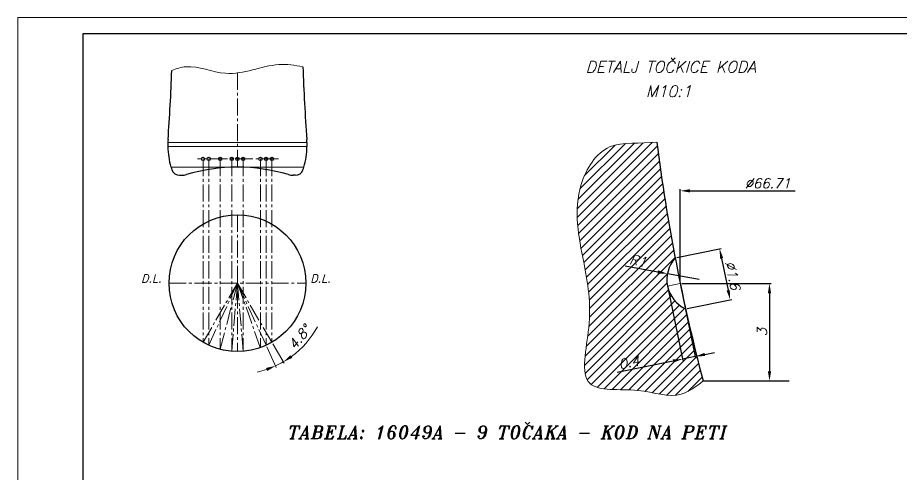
# Model space of a CAD drawing. Extents: x 62 to 484, y 19 to 439.
# Drawn here: x 62.2 to 334, y 298.5 to 439 of the extents above; entities that cross this region are included whole.
import ezdxf

# ---------------------------------------------------------------- set-up
doc = ezdxf.new("R2010")
doc.units = 0
doc.header["$LTSCALE"] = 7
doc.header["$MEASUREMENT"] = 0
doc.linetypes.add('CENTER2', pattern=[1.125, 0.75, -0.125, 0.125, -0.125])
doc.layers.get('0').update_dxf_attribs({"linetype": 'CONTINUOUS', "lineweight": 15})
for name, color, linetype, lineweight in [('1', 1, 'CENTER2', 15), ('3', 3, 'CONTINUOUS', 30), ('8', 253, 'CONTINUOUS', 15)]:
    doc.layers.add(name, color=color, linetype=linetype, lineweight=lineweight)
doc.styles.add('NEW', font='italict.shx', dxfattribs={"height": 3})
doc.dimstyles.get("Standard").update_dxf_attribs({"dimtxt": 3, "dimasz": 3, "dimexe": 0.5, "dimexo": 0.5, "dimgap": 0.8, "dimtad": 1, "dimdsep": 46, "dimtxsty": 'NEW', "dimcen": 0.09, "dimazin": 2, "dimtfac": 1, "dimtmove": 0, "dimatfit": 3, "dimfxl": 1, "dimtolj": 1, "dimtzin": 0, "dimarcsym": 0})

# ---------------------------------------------------------------- blocks, each defined once
blk = doc.blocks.new('*D4')
at = {"color": 0, "lineweight": -2, "transparency": 16777216}
for p, q in [((266.4770127584957, 357.1938067066949), (293.9080576062656, 357.1938067066949)), ((293.4080576062656, 354.1938067066949), (293.4080576062656, 330.1938067066753))]:
    blk.add_line(p, q, dxfattribs=at)
at = {"color": 0, "transparency": 16777216}
for points in [[(292.9080576062656, 354.1938067066949), (293.9080576062656, 354.1938067066949), (293.4080576062656, 357.1938067066949)], [(292.9080576062656, 330.1938067066753), (293.9080576062656, 330.1938067066753), (293.4080576062656, 327.1938067066753)]]:
    blk.add_solid(points, dxfattribs=at)
at = {"color": 0, "transparency": 16777216, "insert": (291.1080576062655, 342.1938067066851), "char_height": 3, "attachment_point": 5, "rotation": 90, "style": 'NEW'}
blk.add_mtext('\\A1;3', dxfattribs=at)
blk = doc.blocks.new('*D5')
at = {"color": 0, "lineweight": -2, "transparency": 16777216}
for p, q in [((264.9078370144022, 365.1413220086989), (278.5725222293661, 367.9559007002328)), ((278.6880215533627, 364.9167133242791), (280.7053384743198, 355.1227072847191)), ((268.135591768851, 349.4706808561468), (281.800276983815, 352.2852595476807))]:
    blk.add_line(p, q, dxfattribs=at)
at = {"color": 0, "transparency": 16777216}
for points in [[(279.177741146112, 365.0175831437368), (278.1983019606133, 364.8158435048215), (278.0828026366168, 367.8550308807751)], [(281.1950580670691, 355.2235771041768), (280.2156188815704, 355.0218374652615), (281.3105573910656, 352.184389728223)]]:
    blk.add_solid(points, dxfattribs=at)
at = {"color": 0, "transparency": 16777216, "insert": (282.1139642956486, 359.6847094665106), "char_height": 3, "attachment_point": 5, "rotation": 281.63870684492133, "style": 'NEW'}
blk.add_mtext('\\A1;%%c1.6', dxfattribs=at)
blk = doc.blocks.new('*D6')
at = {"color": 0, "lineweight": -2, "transparency": 16777216}
for p, q in [((266.0778825779532, 356.7040871139455), (270.7015674869508, 334.2562518465687)), ((262.1601258359586, 355.8971285582843), (266.7838107449562, 333.4492932909075)), ((270.6006976674932, 334.7459714393181), (266.6829409254986, 333.9390128836568)), ((273.5390152239892, 335.351190356064), (276.4773327804853, 335.95640927281)), ((263.7446233690026, 333.3337939669109), (246.6205087066737, 329.8066605216997))]:
    blk.add_line(p, q, dxfattribs=at)
at = {"color": 0, "transparency": 16777216}
for points in [[(273.4381454045316, 335.8409099488134), (273.6398850434468, 334.8614707633147), (270.6006976674932, 334.7459714393181)], [(263.6437535495449, 333.8235135596602), (263.8454931884602, 332.8440743741616), (266.6829409254986, 333.9390128836568)]]:
    blk.add_solid(points, dxfattribs=at)
at = {"color": 0, "transparency": 16777216, "insert": (250.2281761511701, 332.8980311472661), "char_height": 3, "attachment_point": 5, "rotation": 11.638706844923266, "style": 'NEW'}
blk.add_mtext('\\A1;0.4', dxfattribs=at)
blk = doc.blocks.new('*D7')
at = {"color": 0, "lineweight": -2, "transparency": 16777216}
for p, q in [((265.9770127584957, 357.6938067066949), (265.9770127584957, 386.1876415269573)), ((268.9770127584957, 385.6876415269573), (301.2825293581017, 385.6876415269573))]:
    blk.add_line(p, q, dxfattribs=at)
at = {"color": 0, "transparency": 16777216}
blk.add_solid([(268.9770127584957, 386.1876415269573), (268.9770127584957, 385.1876415269573), (265.9770127584957, 385.6876415269573)], dxfattribs=at)
at = {"color": 0, "transparency": 16777216, "insert": (292.8396722152446, 387.9876415269574), "char_height": 3, "attachment_point": 5, "style": 'NEW'}
blk.add_mtext('\\A1;%%c66.71', dxfattribs=at)
blk = doc.blocks.new('*D9')
at = {"color": 0, "lineweight": -2, "transparency": 16777216}
for p, q in [((249.0699578772956, 362.5918541422465), (259.0713230907972, 360.7396519260093)), ((271.7723162242814, 358.3874922829942), (262.0211639543299, 360.1933563285236))]:
    blk.add_line(p, q, dxfattribs=at)
at = {"color": 0, "transparency": 16777216}
blk.add_solid([(259.1623723570448, 361.2312920699314), (258.9802738245496, 360.2480117820872), (262.0211639543299, 360.1933563285236)], dxfattribs=at)
at = {"color": 0, "transparency": 16777216, "insert": (253.014546677019, 364.2004454949126), "char_height": 3, "attachment_point": 5, "rotation": 349.50798269011585, "style": 'NEW'}
blk.add_mtext('\\A1;R1', dxfattribs=at)

msp = doc.modelspace()

# ---------------------------------------------------------------- hatches: boundary and pattern name
at = {"layer": '8'}
h = msp.add_hatch(dxfattribs=at)
h.set_pattern_fill('ANSI31', color=256, scale=15)
h.set_pattern_definition([(45, (0, 0), (-1.325825214724776, 1.325825214724777), [])])
edge = h.paths.add_edge_path()
edge.add_spline(control_points=[(258.7567272958457, 400.7068052710634), (253.5033131032359, 399.99277904702), (243.0215925260285, 402.0100585456281), (231.9682016510353, 384.5652087160619), (236.2688080650764, 364.4214170250974), (239.5399460585625, 346.1198195717973), (233.3623957806373, 322.7614238931322), (253.1436639096275, 325.7023997144231), (264.8537768228518, 320.9735578148561), (270.8083750201768, 325.5167171155067), (273.0064917921418, 327.1938067066995)], knot_values=[0, 0, 0, 0, 14.13811312532114, 28.58089902890261, 52.51772752884072, 72.7526039109966, 89.84464315514873, 104.7904599763944, 118.1840784537517, 126.0213959002395, 126.0213959002395, 126.0213959002395, 126.0213959002395], degree=3, periodic=0)
edge.add_arc((824.2981584588083, 472.193806706694), 570.0416666666656, 192.4428059565346, 194.7361021432438, ccw=False)
edge.add_arc((271.772316224288, 358.3874922829911), 9.916961003387915, 137.865999767562, 245.4114139222819, ccw=False)
edge.add_arc((824.2981584588085, 472.1938067066927), 570.0416666666656, 187.2042384515389, 190.8346077333084, ccw=False)
h.paths.add_polyline_path([(246.6593936840028, 329.8657194629204), (254.7047869934563, 331.5228664968677), (253.7969586183374, 335.9303428316117), (245.7515653088839, 334.2731957976644)], flags=24)
h.paths.add_polyline_path([(249.1282268183126, 362.631913230014), (256.081423139497, 361.344216464512), (256.9008665357255, 365.7689777598112), (249.9476702145411, 367.0566745253131)], flags=24)

# ---------------------------------------------------------------- linework, layer by layer
for p, q in [((62.21581011634623, 438.9575609409422), (62.21581011634623, 18.95756094094224)), ((359.2158101163462, 438.9575609409422), (62.21581011634623, 438.9575609409422)), ((265.9770127584957, 357.1938067066949), (262.0592560165005, 356.3868481510335)), ((138.8248625163326, 337.7226972132978), (141.7519718521362, 331.3825265980935)), ((140.6307786839972, 338.6623961488829), (144.1433098869615, 332.6268467089519))]:
    msp.add_line(p, q)
for start, end in [(306.3345162219272, 331.4694631027224), (294.7816719430294, 300.1982807166778), (282.5092009325306, 288.64543643778)]:
    msp.add_arc((129.7952816780092, 357.2809290833873), 28.02524655827423, start, end)
for points, knots in [([(109.6098479077642, 422.657942061469), (111.0417428010444, 423.2857466876626), (116.3290986353855, 424.9137089886081), (127.6343959618245, 419.4403005986457), (139.5985684356346, 425.369694488966), (147.4738073537125, 424.3749359608565), (149.940314835648, 423.8006376864935)], [8.983172859077092, 8.983172859077092, 8.983172859077092, 8.983172859077092, 16.39338327201558, 36.00412539220769, 62.32618214977148, 74.34488790985651, 74.34488790985651, 74.34488790985651, 74.34488790985651]), ([(273.0064917921418, 327.1938067066995), (270.8083750201768, 325.5167171155067), (264.8537768228518, 320.9735578148561), (253.1436639096275, 325.7023997144231), (233.3623957806373, 322.7614238931322), (239.5399460585625, 346.1198195717973), (236.2688080650764, 364.4214170250974), (231.9682016510353, 384.5652087160619), (243.0215925260285, 402.0100585456281), (253.5033131032359, 399.99277904702), (258.7567272958457, 400.7068052710634)], [0, 0, 0, 0, 7.837317446487817, 21.23093592384505, 36.17675274509076, 53.2687919892429, 73.50366837139877, 97.44049687133689, 111.8832827749184, 126.0213959002395, 126.0213959002395, 126.0213959002395, 126.0213959002395])]:
    msp.add_open_spline(points, degree=3, knots=knots)
for points in [[(146.6744667483466, 334.2865247335334), (146.1259341900992, 335.1226539296165), (143.8918128809735, 333.0589916568329)], [(138.5702725112038, 331.1911052982753), (138.9402390586085, 330.2620602219731), (141.5423910138128, 331.8364824023384)]]:
    msp.add_solid(points)
at = {"layer": '1'}
for p, q in [((129.7952816780092, 421.9732320793733), (129.7952816780092, 392.9779491953468)), ((142.4448768391312, 395.4979491953468), (117.5099054597768, 395.4979491953467)), ((119.2112816780093, 395.4979491953468), (119.2112816780093, 339.0945410967639)), ((120.9752816780093, 395.4979491953468), (120.9752816780093, 338.1766530175428)), ((124.5032816780093, 395.4979491953468), (124.5032816780093, 336.9152594405791)), ((128.0312816780093, 395.4979491953468), (128.0312816780093, 336.312999571869)), ((131.5592816780092, 395.4979491953468), (131.5592816780092, 336.312999571869)), ((136.8512816780092, 395.4979491953468), (136.8512816780092, 337.4572405265117)), ((138.6152816780092, 395.4979491953468), (138.6152816780092, 338.1766530175428)), ((140.3792816780092, 395.4979491953468), (140.3792816780092, 339.0945410967639)), ((129.7952816780093, 378.3229290833873), (129.7952816780093, 336.2389290833873)), ((108.7532816780093, 357.2809290833873), (150.8372816780093, 357.2809290833873)), ((129.7952816780093, 357.2809290833873), (119.2112816780093, 339.0945410967639)), ((129.7952816780093, 357.2809290833873), (120.9752816780093, 338.1766530175428)), ((129.7952816780093, 357.2809290833873), (124.5032816780093, 336.9152594405791)), ((129.7952816780093, 357.2809290833873), (128.0312816780093, 336.312999571869)), ((129.7952816780093, 357.2809290833873), (140.3792816780092, 339.0945410967639)), ((129.7952816780093, 357.2809290833873), (138.6152816780092, 338.1766530175428)), ((129.7952816780093, 357.2809290833873), (136.8512816780092, 337.4572405265117)), ((129.7952816780093, 357.2809290833873), (131.5592816780092, 336.312999571869))]:
    msp.add_line(p, q, dxfattribs=at)
at = {"layer": '3'}
for p, q in [((82.21581011634623, 433.9575609409422), (82.21581011634623, 23.95756094094224)), ((354.2158101163462, 433.9575609409422), (82.21581011634623, 433.9575609409423)), ((108.4225316780092, 400.5379491953468), (108.4225316780092, 399.2779491953468)), ((151.1680316780092, 400.5379491953468), (151.1680316780092, 399.2779491953468)), ((109.3738316780092, 392.9779491953468), (109.3423316780092, 392.9779491953468)), ((150.2167316780091, 392.9779491953468), (150.2482316780091, 392.9779491953468)), ((112.0187091189695, 390.4579491953468), (112.6487091189695, 390.4579491953468)), ((147.5718542370489, 390.4579491953468), (146.9418542370489, 390.4579491953468)), ((273.0064917921462, 327.1938067066753), (299.4157690260331, 327.1938067066753))]:
    msp.add_line(p, q, dxfattribs=at)
for centre, radius in [((119.2112816780093, 395.4979491953468), 0.504), ((120.9752816780093, 395.4979491953468), 0.504), ((124.5032816780093, 395.4979491953468), 0.504), ((128.0312816780093, 395.4979491953468), 0.504), ((129.7952816780092, 395.4979491953468), 0.504), ((131.5592816780092, 395.4979491953468), 0.504), ((136.8512816780092, 395.4979491953468), 0.504), ((138.6152816780092, 395.4979491953468), 0.504), ((140.3792816780092, 395.4979491953468), 0.504), ((129.7952816780093, 357.2809290833873), 21.042)]:
    msp.add_circle(centre, radius, dxfattribs=at)
for centre, radius, start, end in [((-478.0759683219914, 444.0079491953468), 588.0735000000006, 355.8499472771654, 357.9194196265516), ((737.6665316780097, 444.0079491953468), 588.0735000000006, 181.9691783899499, 184.1500527228346), ((121.0225316780092, 400.5379491953468), 12.6, 175.8499472771654, 180), ((138.5680316780091, 400.5379491953468), 12.6, 0, 4.150052722834614), ((824.2981584588083, 472.1938067066949), 570.0416666666656, 187.2042384515391, 194.7361021432443), ((130.4577741437621, 399.2779491953468), 22.03524246575289, 180, 196.6129903693611), ((129.1327892122563, 399.2779491953468), 22.03524246575289, 343.3870096306389, 0), ((130.5046740653822, 399.2779491953468), 22.05, 196.6015495990199, 198.8190633689874), ((112.0187091189695, 392.9779491953468), 2.52, 198.8190633689874, 270), ((129.7952816780092, 338.423633615503), 54.55431557984375, 90, 106.7216013309149), ((129.7952816780092, 338.423633615503), 54.55431557984375, 73.27839866908508, 90), ((147.5718542370489, 392.9779491953468), 2.52, 270, 341.1809366310125), ((129.0858892906361, 399.2779491953468), 22.05, 341.1809366310125, 343.3984504009802), ((112.6487091189695, 395.4979491953468), 5.04, 270, 286.7216013309149), ((146.9418542370489, 395.4979491953468), 5.04, 253.2783986690851, 270), ((271.7723162242814, 358.3874922829941), 9.916961003387907, 137.8659997675176, 245.4114139223269)]:
    msp.add_arc(centre, radius, start, end, dxfattribs=at)
at = {"layer": '8'}
for p, q in [((129.7952816780092, 400.5379491953468), (108.4225316780092, 400.5379491953468)), ((129.7952816780092, 400.5379491953468), (151.1680316780092, 400.5379491953468)), ((129.7952816780092, 399.2779491953468), (108.4225316780092, 399.2779491953468)), ((129.7952816780092, 399.2779491953468), (151.1680316780092, 399.2779491953468)), ((109.3738316780092, 392.9779491953468), (129.7952816780093, 392.9779491953468)), ((150.2167316780094, 392.9779491953468), (129.7952816780093, 392.9779491953468))]:
    msp.add_line(p, q, dxfattribs=at)

# ---------------------------------------------------------------- texts
at = {"style": 'NEW'}
for s, height, p in [('DETALJ TOČKICE KODA', 3.5, (236.8908158530649, 422.0634066300224)), ('M10:1', 3.5, (255.4234094680255, 414.5612357711209)), ('D.L.', 2.52, (100.1861463619937, 357.447878430089)), ('D.L.', 2.52, (152.203662303054, 357.447878430089)), ('TABELA: 16049A - 9 TOČAKA - KOD NA PETI', 4, (145.189532527525, 309.3983034720532))]:
    msp.add_text(s, height=height, dxfattribs=at).set_placement(p)
msp.add_text('4.8°', height=3, rotation=50.09213255709094, dxfattribs=at).set_placement((147.455550466641, 336.578350075761))

# ---------------------------------------------------------------- dimensions: what is measured, and where the dimension line sits
dim = msp.add_linear_dim(base=(321.8591389695595, 385.6876415269573), p1=(265.9770127584957, 357.1938067066949), p2=(321.8591389695595, 377.1938067066753), text='%%c66.71', dimstyle='Standard', override={"dimpost": '%%c4<>', "dimse2": 1, "dimsd2": 1})
dim.commit()
dim.dimension.update_dxf_attribs({"geometry": '*D7', "text_midpoint": (292.8396722152446, 385.6876415269573), "dimtype": 160})
dim = msp.add_linear_dim(base=(281.3105573910656, 352.184389728223), p1=(264.4181174216529, 365.0404521892414), p2=(267.6458721761017, 349.3698110366893), angle=281.6387068449213, text='%%c<>', dimstyle='Standard', override={"dimdec": 1, "dimlfac": 0.1})
dim.commit()
dim.dimension.update_dxf_attribs({"geometry": '*D5', "text_midpoint": (279.8612541690016, 359.2207082970055), "dimtype": 161})
dim = msp.add_radius_dim(center=(271.7723162242814, 358.3874922829942), mpoint=(262.0211639543299, 360.1933563285236), dimstyle='Standard', override={"dimdec": 1, "dimlfac": 0.1})
dim.commit()
dim.dimension.update_dxf_attribs({"geometry": '*D9', "text_midpoint": (253.014546677019, 364.2004454949126)})
dim = msp.add_linear_dim(base=(266.6829409254986, 333.9390128836568), p1=(265.9770127584956, 357.1938067066949), p2=(262.059256016501, 356.3868481510336), angle=191.63870684492412, dimstyle='Standard', override={"dimlfac": 0.1})
dim.commit()
dim.dimension.update_dxf_attribs({"geometry": '*D6', "text_midpoint": (250.6921773206753, 330.6453210206191), "dimtype": 161})
dim = msp.add_linear_dim(base=(293.4080576062656, 327.1938067066753), p1=(265.9770127584957, 357.1938067066949), p2=(293.4080576062656, 327.1938067066753), angle=90, dimstyle='Standard', override={"dimdec": 1, "dimlfac": 0.1})
dim.commit()
dim.dimension.update_dxf_attribs({"geometry": '*D4', "text_midpoint": (291.1080576062655, 342.1938067066851)})

doc.saveas('drawing.dxf')
